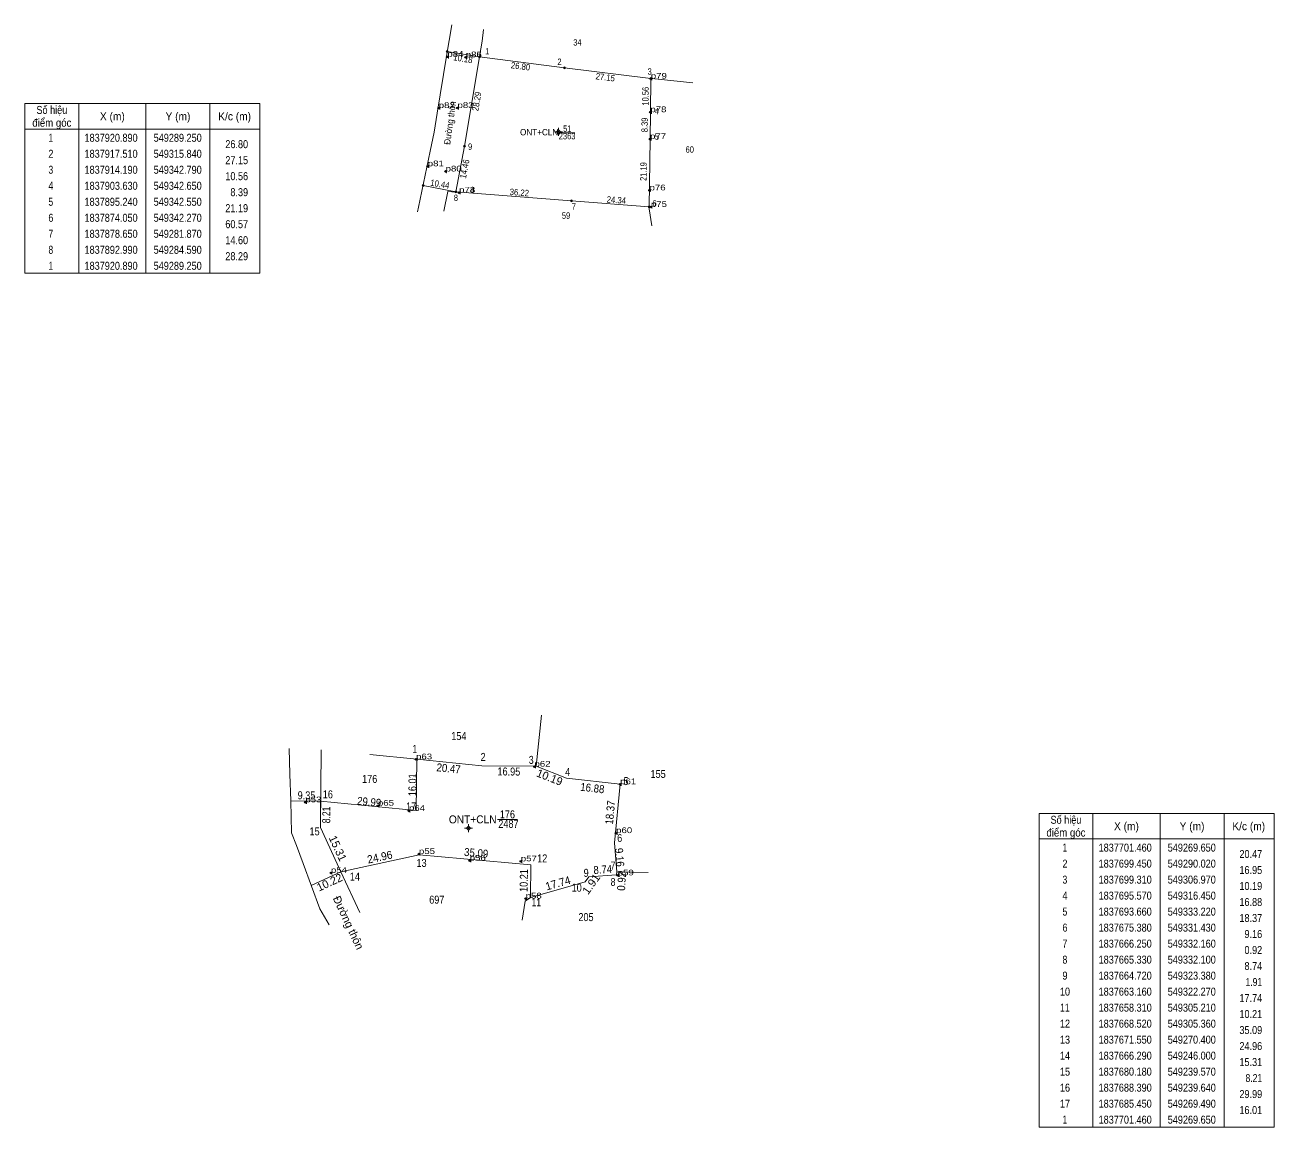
# Model space of a CAD drawing. Header units: metres. Extents: x 543322 to 549868, y 1828227 to 1838406.
# Drawn here: x 549147.3 to 549537.5, y 1837586.6 to 1837930.9 of the extents above; entities that cross this region are included whole.
import ezdxf
from ezdxf.enums import TextEntityAlignment as Align

# ---------------------------------------------------------------- set-up
doc = ezdxf.new("R2010")
doc.units = ezdxf.units.M
doc.header["$PDMODE"] = 32
doc.header["$PDSIZE"] = 0.5
for name, color, linetype, lineweight in [('1', 7, 'Continuous', 13), ('10', 7, 'Continuous', 13), ('23', 7, 'Continuous', 13), ('36', 7, 'Continuous', 13), ('53', 7, 'Continuous', 13), ('61', 7, 'Continuous', 13), ('63', 7, 'Continuous', 13)]:
    doc.layers.add(name, color=color, linetype=linetype, lineweight=lineweight)
doc.layers.add('12', color=7, linetype='Continuous')
doc.layers.add('7', color=7, linetype='Continuous')

msp = doc.modelspace()

# ---------------------------------------------------------------- hatches: boundary and pattern name
at = {"layer": '53'}
for points in [[(549314.11, 1837897.47, 1), (549313.81, 1837897.47, 1)], [(549285.94, 1837679.88, 1), (549285.64, 1837679.88, 1)]]:
    msp.add_hatch(color=256, dxfattribs=at).paths.add_polyline_path(points)
at = {"layer": '63'}
for points in [[(549279.51, 1837922.56, 1), (549278.91, 1837922.56, 1)], [(549289.55, 1837920.89, 1), (549288.95, 1837920.89, 1)], [(549316.14, 1837917.51, 1), (549315.54, 1837917.51, 1)], [(549343.09, 1837914.19, 1), (549342.49, 1837914.19, 1)], [(549342.95, 1837903.63, 1), (549342.35, 1837903.63, 1)], [(549284.89, 1837892.99, 1), (549284.29, 1837892.99, 1)], [(549342.85, 1837895.24, 1), (549342.25, 1837895.24, 1)], [(549271.94, 1837880.73, 1), (549271.34, 1837880.73, 1)], [(549282.19, 1837878.78, 1), (549281.59, 1837878.78, 1)], [(549318.3, 1837875.9, 1), (549317.7, 1837875.9, 1)], [(549342.57, 1837874.05, 1), (549341.97, 1837874.05, 1)]]:
    msp.add_hatch(color=256, dxfattribs=at).paths.add_polyline_path(points)

# ---------------------------------------------------------------- linework, layer by layer
at = {"layer": '1'}
for p, q in [((549343.07, 1837914.16), (549355.89, 1837912.83)), ((549230.05, 1837696.79), (549230.29, 1837688.49))]:
    msp.add_line(p, q, dxfattribs=at)
msp.add_lwpolyline([(549342.27, 1837874.05), (549342.26, 1837873.44), (549343.13, 1837868.13)], dxfattribs=at)
at = {"layer": '10'}
for p, q in [((549342.65, 1837903.63), (549342.79, 1837914.19)), ((549281.89, 1837878.78), (549318, 1837875.9)), ((549342.27, 1837874.05), (549318, 1837875.9))]:
    msp.add_line(p, q, dxfattribs=at)
for points in [[(549284.59, 1837892.99), (549289.25, 1837920.89), (549289.28, 1837921.06)], [(549289.25, 1837920.89), (549315.84, 1837917.51), (549342.79, 1837914.19), (549343.07, 1837914.16)], [(549342.65, 1837903.63), (549342.55, 1837895.24), (549342.27, 1837874.05)], [(549281.87, 1837878.65), (549281.89, 1837878.78), (549284.59, 1837892.99)]]:
    msp.add_lwpolyline(points, dxfattribs=at)
msp.add_lwpolyline([(549269.65, 1837701.46), (549290.02, 1837699.45), (549306.97, 1837699.31), (549316.45, 1837695.57), (549333.22, 1837693.66), (549331.43, 1837675.38), (549332.16, 1837666.25), (549332.1, 1837665.33), (549323.38, 1837664.72), (549322.27, 1837663.16), (549305.21, 1837658.31), (549305.36, 1837668.52), (549270.4, 1837671.55), (549246, 1837666.29), (549239.57, 1837680.18), (549239.64, 1837688.39), (549269.49, 1837685.45)], close=True, dxfattribs=at)
at = {"layer": '23'}
for p, q in [((549276.04, 1837903.3), (549275.06, 1837897.38)), ((549278.15, 1837872.66), (549279.42, 1837878.86))]:
    msp.add_line(p, q, dxfattribs=at)
for points in [[(549280.61, 1837930.88), (549278.97, 1837921.11), (549276.04, 1837903.3)], [(549289.28, 1837921.06), (549290.07, 1837925.82), (549290.57, 1837929.5)], [(549273.85, 1837891.5), (549270.24, 1837873.92), (549269.86, 1837872.46)]]:
    msp.add_lwpolyline(points, dxfattribs=at)
at = {"layer": '36'}
for p, q in [((549275.06, 1837897.38), (549273.85, 1837891.5)), ((549281.87, 1837878.65), (549279.42, 1837878.86)), ((549306.97, 1837699.31), (549308.63, 1837715.26)), ((549254.96, 1837702.9), (549269.65, 1837701.46)), ((549305.21, 1837658.31), (549305.36, 1837668.52)), ((549246, 1837666.29), (549251.88, 1837653.6)), ((549322.27, 1837663.16), (549305.21, 1837658.31)), ((549323.38, 1837664.72), (549332.1, 1837665.33)), ((549332.16, 1837666.25), (549342, 1837666.09))]:
    msp.add_line(p, q, dxfattribs=at)
for points in [[(549269.65, 1837701.46), (549269.49, 1837685.45), (549239.64, 1837688.39)], [(549322.27, 1837663.16), (549323.38, 1837664.72), (549332.1, 1837665.33), (549332.16, 1837666.25), (549331.43, 1837675.38), (549333.22, 1837693.66), (549316.45, 1837695.57), (549306.97, 1837699.31), (549290.02, 1837699.45), (549269.65, 1837701.46)], [(549246, 1837666.29), (549270.4, 1837671.55), (549305.36, 1837668.52)], [(549305.21, 1837658.31), (549303.49, 1837657.07), (549302.56, 1837651.14)]]:
    msp.add_lwpolyline(points, dxfattribs=at)
at = {"layer": '53'}
for p, q in [((549313.33, 1837897.47), (549312.71, 1837897.47)), ((549313.96, 1837898.72), (549313.96, 1837898.09)), ((549313.96, 1837896.85), (549313.96, 1837896.22)), ((549315.21, 1837897.47), (549314.59, 1837897.47)), ((549285.17, 1837679.88), (549284.54, 1837679.88)), ((549285.79, 1837681.13), (549285.79, 1837680.51)), ((549285.79, 1837679.25), (549285.79, 1837678.63)), ((549287.04, 1837679.88), (549286.41, 1837679.88))]:
    msp.add_line(p, q, dxfattribs=at)
for points in [[(549313.96, 1837898.09), (549313.33, 1837897.47), (549313.96, 1837896.85), (549314.59, 1837897.47)], [(549285.79, 1837680.51), (549285.17, 1837679.88), (549285.79, 1837679.25), (549286.41, 1837679.88)]]:
    msp.add_lwpolyline(points, close=True, dxfattribs=at)
for centre in [(549313.96, 1837897.47), (549285.79, 1837679.88)]:
    msp.add_circle(centre, 0.15, dxfattribs=at)
at = {"layer": '61'}
for p, q in [((549230.05, 1837696.79), (549229.82, 1837704.83)), ((549230.59, 1837678.5), (549230.29, 1837688.49)), ((549232.06, 1837674.54), (549230.59, 1837678.5)), ((549234.17, 1837668.86), (549232.06, 1837674.54))]:
    msp.add_line(p, q, dxfattribs=at)
for points in [[(549239.79, 1837704.39), (549239.57, 1837680.18), (549246, 1837666.29)], [(549242.32, 1837649.69), (549239.42, 1837654.74), (549234.17, 1837668.86)]]:
    msp.add_lwpolyline(points, dxfattribs=at)
at = {"layer": '63'}
for p, q in [((549279.21, 1837922.56), (549289.25, 1837920.89)), ((549164.08, 1837906.34), (549164.08, 1837853.34)), ((549185.08, 1837906.34), (549185.08, 1837853.34)), ((549205.08, 1837906.34), (549205.08, 1837853.34)), ((549147.28, 1837898.34), (549220.68, 1837898.34)), ((549314.17, 1837897.22), (549319.04, 1837897.22)), ((549271.64, 1837880.73), (549281.89, 1837878.78)), ((549230.29, 1837688.48), (549239.64, 1837688.39)), ((549294.89, 1837682.64), (549301.19, 1837682.64)), ((549480.88, 1837684.55), (549480.88, 1837586.55)), ((549501.88, 1837684.55), (549501.88, 1837586.55)), ((549521.88, 1837684.55), (549521.88, 1837586.55)), ((549464.08, 1837676.55), (549537.48, 1837676.55)), ((549236.72, 1837662), (549246, 1837666.29))]:
    msp.add_line(p, q, dxfattribs=at)
for points in [[(549147.28, 1837906.34), (549220.68, 1837906.34), (549220.68, 1837853.34), (549147.28, 1837853.34)], [(549464.08, 1837684.55), (549537.48, 1837684.55), (549537.48, 1837586.55), (549464.08, 1837586.55)]]:
    msp.add_lwpolyline(points, close=True, dxfattribs=at)
for centre in [(549279.21, 1837922.56), (549289.25, 1837920.89), (549315.84, 1837917.51), (549342.79, 1837914.19), (549342.65, 1837903.63), (549284.59, 1837892.99), (549342.55, 1837895.24), (549271.64, 1837880.73), (549281.89, 1837878.78), (549318, 1837875.9), (549342.27, 1837874.05)]:
    msp.add_circle(centre, 0.3, dxfattribs=at)
at = {"layer": '7'}
for p in [(549279.24, 1837920.93), (549284.96, 1837920.76), (549284.98, 1837920.77), (549342.79, 1837914.09), (549276.53, 1837904.92), (549282.4, 1837904.94), (549342.65, 1837903.63), (549342.55, 1837895.24), (549273.11, 1837886.72), (549278.69, 1837885.11), (549282.89, 1837878.5), (549282.9, 1837878.5), (549342.39, 1837879.2), (549342.81, 1837874.01), (549269.45, 1837701.42), (549306.45, 1837699.13), (549333.21, 1837693.65), (549234.88, 1837687.99), (549257.54, 1837686.91), (549267.23, 1837685.33), (549331.95, 1837678.38), (549270.35, 1837671.84), (549286.21, 1837669.78), (549302.18, 1837669.56), (549242.86, 1837665.94), (549332.45, 1837665.16), (549303.69, 1837657.93)]:
    msp.add_point(p, dxfattribs=at)

# ---------------------------------------------------------------- texts
at = {"layer": '1'}
for s, height, width, p in [('34', 2, 0.85, (549319.86, 1837924.44)), ('ONT+CLN', 2, 0.95, (549307.9, 1837896.39)), ('2363', 2, 0.85, (549316.645, 1837895.16)), ('51', 2, 0.75, (549316.69, 1837897.48)), ('60', 2, 0.85, (549354.95, 1837890.97)), ('59', 2, 0.85, (549316.315, 1837870.33)), ('154', 2.5, 0.85, (549282.815, 1837707.46)), ('155', 2.5, 0.85, (549345.07, 1837695.61)), ('176', 2.5, 0.85, (549254.97, 1837694.06)), ('ONT+CLN', 2.5, 0.95, (549287.155, 1837681.43)), ('2487', 2.5, 0.85, (549298.31, 1837680.03)), ('176', 2.5, 0.85, (549297.99, 1837682.99)), ('697', 2.5, 0.85, (549275.93, 1837656.34)), ('205', 2.5, 0.85, (549322.54, 1837650.89))]:
    msp.add_text(s, height=height, dxfattribs=dict(at, width=width)).set_placement(p, align=Align.CENTER)
at = {"layer": '12', "width": 1.25}
for s, p in [('p84', (549279.24, 1837920.92)), ('p86', (549284.96, 1837920.76)), ('p85', (549284.98, 1837920.77)), ('p79', (549342.79, 1837914.09)), ('p82', (549276.53, 1837904.92)), ('p83', (549282.4, 1837904.94)), ('p78', (549342.65, 1837903.63)), ('p77', (549342.55, 1837895.24)), ('p81', (549273.11, 1837886.72)), ('p80', (549278.69, 1837885.11)), ('p76', (549342.39, 1837879.2)), ('p73', (549282.9, 1837878.5)), ('p74', (549282.9, 1837878.5)), ('p75', (549342.81, 1837874.01)), ('p63', (549269.45, 1837701.42)), ('p62', (549306.45, 1837699.13)), ('p61', (549333.22, 1837693.66)), ('p53', (549234.88, 1837687.99)), ('p65', (549257.54, 1837686.92)), ('p64', (549267.23, 1837685.33)), ('p60', (549331.95, 1837678.38)), ('p55', (549270.35, 1837671.84)), ('p56', (549286.21, 1837669.78)), ('p57', (549302.18, 1837669.56)), ('p54', (549242.86, 1837665.94)), ('p59', (549332.45, 1837665.16)), ('p58', (549303.69, 1837657.93))]:
    msp.add_text(s, height=1.8, dxfattribs=at).set_placement(p)
at = {"layer": '63'}
for s, height, rotation, width, p in [('10.18', 2, 350.501, 0.9, (549283.955, 1837919.379)), ('26.80', 2, 352.756, 0.9, (549301.969, 1837916.998)), ('27.15', 2, 352.977, 0.9, (549328.448, 1837913.554)), ('28.29', 2, 80.518, 0.9, (549289.384, 1837906.825)), ('10.56', 2, 89.24, 0.85, (549342.119, 1837908.602)), ('Đường thôn', 2, 82.218, 0.95, (549281.03, 1837900.14)), ('8.39', 2, 89.317, 0.85, (549341.857, 1837899.638)), ('14.46', 2, 79.26, 0.9, (549285.595, 1837885.714)), ('21.19', 2, 89.243, 0.85, (549341.478, 1837885.072)), ('10.44', 2, 350.501, 0.9, (549276.75, 1837880.183)), ('36.22', 2, 355.645, 0.9, (549301.649, 1837877.544)), ('24.34', 2, 355.645, 0.9, (549331.954, 1837875.203)), ('20.47', 2.5, 354.365, 0.9, (549279.502, 1837697.366)), ('16.95', 2.5, 359.527, 0.85, (549298.44, 1837696.38)), ('16.01', 2.5, 89.427, 0.85, (549269.575, 1837693.473)), ('16.88', 2.5, 353.502, 0.9, (549324.394, 1837691.218)), ('9.35', 2.5, 359.449, 0.85, (549235.213, 1837688.933)), ('8.21', 2.5, 89.511, 0.8, (549242.653, 1837684.049)), ('29.99', 2.5, 354.375, 0.9, (549254.687, 1837686.904)), ('18.37', 2.5, 84.407, 0.9, (549331.322, 1837684.693)), ('24.96', 2.5, 12.165, 0.95, (549258.392, 1837669.682)), ('35.09', 2.5, 355.047, 0.9, (549288.132, 1837670.959)), ('9.16', 2.5, 274.571, 0.9, (549331.812, 1837670.72)), ('10.21', 2.5, 89.158, 0.85, (549304.352, 1837663.547)), ('8.74', 2.5, 4.002, 0.9, (549327.868, 1837665.763)), ('17.74', 2.5, 15.87, 0.95, (549314.123, 1837661.54)), ('1.91', 2.5, 54.567, 1.05, (549325.167, 1837661.745)), ('0.92', 2.5, 86.269, 0.9, (549334.918, 1837663.229))]:
    msp.add_text(s, height=height, rotation=rotation, dxfattribs=dict(at, width=width)).set_placement(p, align=Align.CENTER)
for s, height, width, p in [(' 1', 2, 0.75, (549292.33, 1837921.68)), (' 2', 2, 0.85, (549314.91, 1837918.39)), (' 3', 2, 0.8, (549343.07, 1837915.35)), (' 4', 2, 0.85, (549345.35, 1837902.98)), (' 5', 2, 0.8, (549345.34, 1837895.01)), ('26.80', 2.5, 0.85, (549216.98, 1837892.39)), (' 9', 2, 0.85, (549287, 1837891.86)), ('27.15', 2.5, 0.85, (549216.98, 1837887.39)), ('10.56', 2.5, 0.85, (549216.98, 1837882.39)), ('8.39', 2.5, 0.85, (549216.98, 1837877.39)), (' 8', 2, 0.8, (549282.55, 1837875.88)), ('21.19', 2.5, 0.85, (549216.98, 1837872.39)), (' 7', 2, 0.8, (549319.39, 1837873.15)), (' 6', 2, 0.85, (549344.6, 1837874.19)), ('60.57', 2.5, 0.85, (549216.98, 1837867.39)), ('14.60', 2.5, 0.85, (549216.98, 1837862.39)), ('28.29', 2.5, 0.85, (549216.98, 1837857.39)), (' 1', 2.5, 0.75, (549269.73, 1837703.4)), (' 2', 2.5, 0.85, (549291.19, 1837700.93)), (' 3', 2.5, 0.8, (549306.19, 1837700.01)), (' 4', 2.5, 0.85, (549317.62, 1837696.27)), (' 5', 2.5, 0.8, (549335.76, 1837693.39)), (' 16', 2.5, 0.85, (549243.48, 1837689.25)), (' 17', 2.5, 0.85, (549269.49, 1837685.45)), (' 15', 2.5, 0.85, (549239.33, 1837677.68)), (' 6', 2.5, 0.85, (549333.85, 1837675.61)), (' 13', 2.5, 0.85, (549272.75, 1837667.81)), (' 12', 2.5, 0.85, (549310.44, 1837669.23)), ('20.47', 2.5, 0.85, (549533.78, 1837670.6)), (' 9', 2.5, 0.85, (549323.38, 1837664.72)), (' 7', 2.5, 0.8, (549331.73, 1837666.99)), ('16.95', 2.5, 0.85, (549533.78, 1837665.6)), (' 14', 2.5, 0.85, (549251.94, 1837663.57)), (' 10', 2.5, 0.85, (549321.21, 1837660.08)), (' 8', 2.5, 0.8, (549331.74, 1837661.87)), ('10.19', 2.5, 0.85, (549533.78, 1837660.6)), (' 11', 2.5, 0.8, (549308.5, 1837655.5)), ('16.88', 2.5, 0.85, (549533.78, 1837655.6)), ('18.37', 2.5, 0.85, (549533.78, 1837650.6)), ('9.16', 2.5, 0.85, (549533.78, 1837645.6)), ('0.92', 2.5, 0.85, (549533.78, 1837640.6)), ('8.74', 2.5, 0.85, (549533.78, 1837635.6)), ('1.91', 2.5, 0.8, (549533.78, 1837630.6)), ('17.74', 2.5, 0.85, (549533.78, 1837625.6)), ('10.21', 2.5, 0.85, (549533.78, 1837620.6)), ('35.09', 2.5, 0.85, (549533.78, 1837615.6)), ('24.96', 2.5, 0.85, (549533.78, 1837610.6)), ('15.31', 2.5, 0.85, (549533.78, 1837605.6)), ('8.21', 2.5, 0.8, (549533.78, 1837600.6)), ('29.99', 2.5, 0.85, (549533.78, 1837595.6)), ('16.01', 2.5, 0.85, (549533.78, 1837590.6))]:
    msp.add_text(s, height=height, dxfattribs=dict(at, width=width)).set_placement(p, align=Align.RIGHT)
for s, width, p in [('Số hiệu', 0.85, (549155.68, 1837903.09)), ('điểm góc', 0.9, (549155.68, 1837899.09)), ('X (m)', 0.95, (549174.58, 1837901.09)), ('Y (m)', 0.95, (549195.075, 1837901.09)), ('K/c (m)', 0.95, (549212.78, 1837901.09)), (' 1', 0.75, (549154.975, 1837894.39)), ('1837920.890', 0.85, (549174.18, 1837894.39)), ('549289.250', 0.85, (549194.985, 1837894.39)), (' 2', 0.85, (549154.98, 1837889.39)), ('1837917.510', 0.85, (549174.18, 1837889.39)), ('549315.840', 0.85, (549194.985, 1837889.39)), (' 3', 0.8, (549154.98, 1837884.39)), ('1837914.190', 0.85, (549174.18, 1837884.39)), ('549342.790', 0.85, (549194.985, 1837884.39)), (' 4', 0.85, (549154.975, 1837879.39)), ('1837903.630', 0.85, (549174.18, 1837879.39)), ('549342.650', 0.85, (549194.985, 1837879.39)), (' 5', 0.8, (549154.98, 1837874.39)), ('1837895.240', 0.85, (549174.18, 1837874.39)), ('549342.550', 0.85, (549194.985, 1837874.39)), (' 6', 0.85, (549154.98, 1837869.39)), ('1837874.050', 0.85, (549174.18, 1837869.39)), ('549342.270', 0.85, (549194.985, 1837869.39)), (' 7', 0.8, (549154.98, 1837864.39)), ('1837878.650', 0.85, (549174.18, 1837864.39)), ('549281.870', 0.85, (549194.985, 1837864.39)), (' 8', 0.8, (549154.98, 1837859.39)), ('1837892.990', 0.85, (549174.18, 1837859.39)), ('549284.590', 0.85, (549194.985, 1837859.39)), (' 1', 0.75, (549154.975, 1837854.39)), ('1837920.890', 0.85, (549174.18, 1837854.39)), ('549289.250', 0.85, (549194.985, 1837854.39)), ('Số hiệu', 0.85, (549472.48, 1837681.3)), ('điểm góc', 0.9, (549472.48, 1837677.3)), ('X (m)', 0.95, (549491.38, 1837679.3)), ('Y (m)', 0.95, (549511.875, 1837679.3)), ('K/c (m)', 0.95, (549529.58, 1837679.3)), (' 1', 0.75, (549471.775, 1837672.6)), ('1837701.460', 0.85, (549490.98, 1837672.6)), ('549269.650', 0.85, (549511.785, 1837672.6)), (' 2', 0.85, (549471.78, 1837667.6)), ('1837699.450', 0.85, (549490.98, 1837667.6)), ('549290.020', 0.85, (549511.785, 1837667.6)), (' 3', 0.8, (549471.78, 1837662.6)), ('1837699.310', 0.85, (549490.98, 1837662.6)), ('549306.970', 0.85, (549511.785, 1837662.6)), (' 4', 0.85, (549471.775, 1837657.6)), ('1837695.570', 0.85, (549490.98, 1837657.6)), ('549316.450', 0.85, (549511.785, 1837657.6)), (' 5', 0.8, (549471.78, 1837652.6)), ('1837693.660', 0.85, (549490.98, 1837652.6)), ('549333.220', 0.85, (549511.785, 1837652.6)), (' 6', 0.85, (549471.78, 1837647.6)), ('1837675.380', 0.85, (549490.98, 1837647.6)), ('549331.430', 0.85, (549511.785, 1837647.6)), (' 7', 0.8, (549471.78, 1837642.6)), ('1837666.250', 0.85, (549490.98, 1837642.6)), ('549332.160', 0.85, (549511.785, 1837642.6)), (' 8', 0.8, (549471.78, 1837637.6)), ('1837665.330', 0.85, (549490.98, 1837637.6)), ('549332.100', 0.85, (549511.785, 1837637.6)), (' 9', 0.85, (549471.775, 1837632.6)), ('1837664.720', 0.85, (549490.98, 1837632.6)), ('549323.380', 0.85, (549511.785, 1837632.6)), (' 10', 0.85, (549471.775, 1837627.6)), ('1837663.160', 0.85, (549490.98, 1837627.6)), ('549322.270', 0.85, (549511.785, 1837627.6)), (' 11', 0.8, (549471.775, 1837622.6)), ('1837658.310', 0.85, (549490.98, 1837622.6)), ('549305.210', 0.85, (549511.785, 1837622.6)), (' 12', 0.85, (549471.78, 1837617.6)), ('1837668.520', 0.85, (549490.98, 1837617.6)), ('549305.360', 0.85, (549511.785, 1837617.6)), (' 13', 0.85, (549471.78, 1837612.6)), ('1837671.550', 0.85, (549490.98, 1837612.6)), ('549270.400', 0.85, (549511.785, 1837612.6)), (' 14', 0.85, (549471.775, 1837607.6)), ('1837666.290', 0.85, (549490.98, 1837607.6)), ('549246.000', 0.85, (549511.785, 1837607.6)), (' 15', 0.85, (549471.78, 1837602.6)), ('1837680.180', 0.85, (549490.98, 1837602.6)), ('549239.570', 0.85, (549511.785, 1837602.6)), (' 16', 0.85, (549471.78, 1837597.6)), ('1837688.390', 0.85, (549490.98, 1837597.6)), ('549239.640', 0.85, (549511.785, 1837597.6)), (' 17', 0.85, (549471.78, 1837592.6)), ('1837685.450', 0.85, (549490.98, 1837592.6)), ('549269.490', 0.85, (549511.785, 1837592.6)), (' 1', 0.75, (549471.775, 1837587.6)), ('1837701.460', 0.85, (549490.98, 1837587.6)), ('549269.650', 0.85, (549511.785, 1837587.6))]:
    msp.add_text(s, height=2.5, dxfattribs=dict(at, width=width)).set_placement(p, align=Align.CENTER)
for s, rotation, p in [('10.19', 338.47, (549310.716, 1837694.644)), ('15.31', 294.841, (549243.878, 1837673.11)), ('10.22', 24.81, (549242.945, 1837661.854)), ('Đường thôn', 294.841, (549247.174, 1837649.87))]:
    msp.add_text(s, height=2.5, rotation=rotation, dxfattribs=at).set_placement(p, align=Align.CENTER)

doc.saveas('drawing.dxf')
